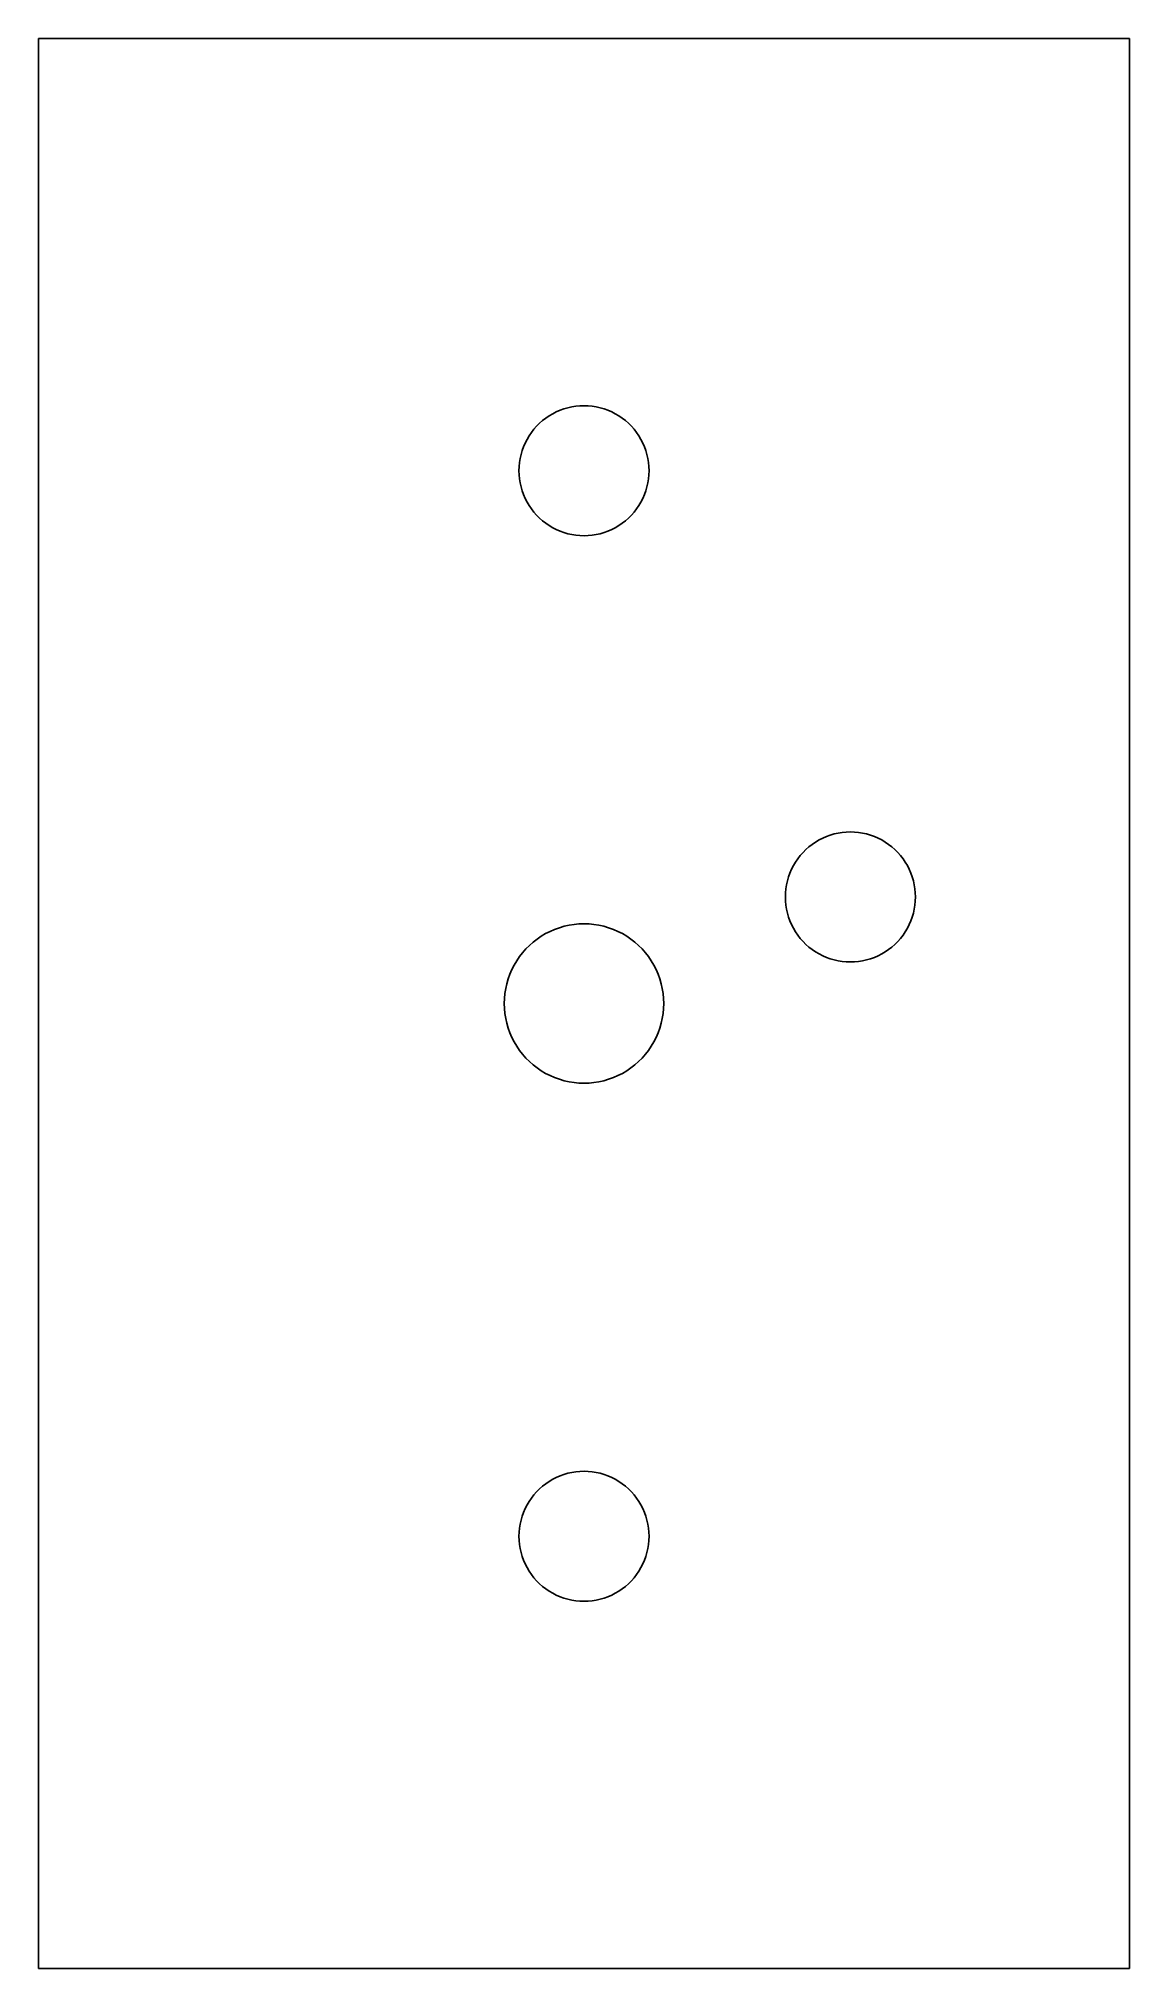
# Model space of a CAD drawing. Header units: metres. Extents: x -13 to 13, y -23 to 23.
import ezdxf

# ---------------------------------------------------------------- set-up
doc = ezdxf.new("R2010")
doc.units = ezdxf.units.M

msp = doc.modelspace()

# ---------------------------------------------------------------- linework, layer by layer
for p, q in [((13, 23), (-13, 23)), ((-13, 23), (-13, -23)), ((13, -23), (13, 23)), ((-1.1299, 13.761), (-1.06104, 13.8299)), ((-1.06104, 13.8299), (-0.988007, 13.8943)), ((-0.988007, 13.8943), (-0.911057, 13.954)), ((-0.911057, 13.954), (-0.830521, 14.0087)), ((-0.830521, 14.0087), (-0.746704, 14.0583)), ((-0.746704, 14.0583), (-0.659958, 14.1025)), ((-0.659958, 14.1025), (-0.570587, 14.1411)), ((-0.570587, 14.1411), (-0.478973, 14.1741)), ((-0.478973, 14.1741), (-0.385468, 14.2013)), ((-0.385468, 14.2013), (-0.290436, 14.2225)), ((-0.290436, 14.2225), (-0.19426, 14.2378)), ((-0.19426, 14.2378), (-0.097321, 14.2469)), ((-0.097321, 14.2469), (0, 14.25)), ((0, 14.25), (0.097321, 14.2469)), ((0.097321, 14.2469), (0.19426, 14.2378)), ((0.19426, 14.2378), (0.290436, 14.2225)), ((0.290436, 14.2225), (0.385468, 14.2013)), ((0.385468, 14.2013), (0.478973, 14.1741)), ((0.478973, 14.1741), (0.570587, 14.1411)), ((0.570587, 14.1411), (0.659958, 14.1025)), ((0.659958, 14.1025), (0.746704, 14.0583)), ((0.746704, 14.0583), (0.830521, 14.0087)), ((0.830521, 14.0087), (0.911057, 13.954)), ((0.911057, 13.954), (0.988007, 13.8943)), ((0.988007, 13.8943), (1.06104, 13.8299)), ((1.06104, 13.8299), (1.1299, 13.761)), ((-1.44115, 13.2706), (-1.40248, 13.36)), ((-1.40248, 13.36), (-1.35826, 13.4467)), ((-1.35826, 13.4467), (-1.3087, 13.5305)), ((-1.3087, 13.5305), (-1.25397, 13.6111)), ((-1.25397, 13.6111), (-1.19429, 13.688)), ((-1.19429, 13.688), (-1.1299, 13.761)), ((1.1299, 13.761), (1.19429, 13.688)), ((1.19429, 13.688), (1.25397, 13.6111)), ((1.25397, 13.6111), (1.3087, 13.5305)), ((1.3087, 13.5305), (1.35826, 13.4467)), ((1.35826, 13.4467), (1.40248, 13.36)), ((1.40248, 13.36), (1.44115, 13.2706)), ((-1.54694, 12.7973), (-1.53777, 12.8943)), ((-1.53777, 12.8943), (-1.52254, 12.9904)), ((-1.52254, 12.9904), (-1.5013, 13.0855)), ((-1.5013, 13.0855), (-1.47414, 13.179)), ((-1.47414, 13.179), (-1.44115, 13.2706)), ((1.44115, 13.2706), (1.47414, 13.179)), ((1.47414, 13.179), (1.5013, 13.0855)), ((1.5013, 13.0855), (1.52254, 12.9904)), ((1.52254, 12.9904), (1.53777, 12.8943)), ((1.53777, 12.8943), (1.54694, 12.7973)), ((-1.54999, 12.7), (-1.54694, 12.7973)), ((-1.54694, 12.6027), (-1.54999, 12.7)), ((-1.53777, 12.5057), (-1.54694, 12.6027)), ((-1.52254, 12.4095), (-1.53777, 12.5057)), ((1.53777, 12.5057), (1.52254, 12.4095)), ((1.54694, 12.6027), (1.53777, 12.5057)), ((1.54694, 12.7973), (1.54999, 12.7)), ((1.54999, 12.7), (1.54694, 12.6027)), ((-1.5013, 12.3145), (-1.52254, 12.4095)), ((-1.47414, 12.221), (-1.5013, 12.3145)), ((-1.44115, 12.1294), (-1.47414, 12.221)), ((-1.40248, 12.04), (-1.44115, 12.1294)), ((-1.35826, 11.9533), (-1.40248, 12.04)), ((1.40248, 12.04), (1.35826, 11.9533)), ((1.44115, 12.1294), (1.40248, 12.04)), ((1.47414, 12.221), (1.44115, 12.1294)), ((1.5013, 12.3145), (1.47414, 12.221)), ((1.52254, 12.4095), (1.5013, 12.3145)), ((-1.3087, 11.8695), (-1.35826, 11.9533)), ((-1.25397, 11.7889), (-1.3087, 11.8695)), ((-1.19429, 11.712), (-1.25397, 11.7889)), ((-1.1299, 11.6389), (-1.19429, 11.712)), ((-1.06104, 11.5701), (-1.1299, 11.6389)), ((-0.988007, 11.5057), (-1.06104, 11.5701)), ((-0.911057, 11.446), (-0.988007, 11.5057)), ((0.988007, 11.5057), (0.911057, 11.446)), ((1.06104, 11.5701), (0.988007, 11.5057)), ((1.1299, 11.6389), (1.06104, 11.5701)), ((1.19429, 11.712), (1.1299, 11.6389)), ((1.25397, 11.7889), (1.19429, 11.712)), ((1.3087, 11.8695), (1.25397, 11.7889)), ((1.35826, 11.9533), (1.3087, 11.8695)), ((-0.830521, 11.3913), (-0.911057, 11.446)), ((-0.746704, 11.3417), (-0.830521, 11.3913)), ((-0.659958, 11.2975), (-0.746704, 11.3417)), ((-0.570587, 11.2588), (-0.659958, 11.2975)), ((-0.478973, 11.2259), (-0.570587, 11.2588)), ((-0.385468, 11.1987), (-0.478973, 11.2259)), ((-0.290436, 11.1774), (-0.385468, 11.1987)), ((-0.19426, 11.1622), (-0.290436, 11.1774)), ((-0.097321, 11.153), (-0.19426, 11.1622)), ((0, 11.15), (-0.097321, 11.153)), ((0.097321, 11.153), (0, 11.15)), ((0.19426, 11.1622), (0.097321, 11.153)), ((0.290436, 11.1774), (0.19426, 11.1622)), ((0.385468, 11.1987), (0.290436, 11.1774)), ((0.478973, 11.2259), (0.385468, 11.1987)), ((0.570587, 11.2588), (0.478973, 11.2259)), ((0.659958, 11.2975), (0.570587, 11.2588)), ((0.746704, 11.3417), (0.659958, 11.2975)), ((0.830521, 11.3913), (0.746704, 11.3417)), ((0.911057, 11.446), (0.830521, 11.3913)), ((5.28894, 3.66989), (5.36198, 3.73428)), ((5.36198, 3.73428), (5.43892, 3.79398)), ((5.43892, 3.79398), (5.51945, 3.84869)), ((5.51945, 3.84869), (5.60327, 3.89827)), ((5.60327, 3.89827), (5.69003, 3.94247)), ((5.69003, 3.94247), (5.7794, 3.98114)), ((5.7794, 3.98114), (5.87102, 4.01413)), ((5.87102, 4.01413), (5.96452, 4.04129)), ((5.96452, 4.04129), (6.05956, 4.06253)), ((6.05956, 4.06253), (6.15573, 4.07777)), ((6.15573, 4.07777), (6.25267, 4.08693)), ((6.25267, 4.08693), (6.34999, 4.09)), ((6.34999, 4.09), (6.44731, 4.08693)), ((6.44731, 4.08693), (6.54427, 4.07777)), ((6.54427, 4.07777), (6.64043, 4.06253)), ((6.64043, 4.06253), (6.73546, 4.04129)), ((6.73546, 4.04129), (6.82896, 4.01413)), ((6.82896, 4.01413), (6.92058, 3.98114)), ((6.92058, 3.98114), (7.00995, 3.94247)), ((7.00995, 3.94247), (7.09671, 3.89827)), ((7.09671, 3.89827), (7.18053, 3.84869)), ((7.18053, 3.84869), (7.26106, 3.79398)), ((7.26106, 3.79398), (7.338, 3.73428)), ((7.338, 3.73428), (7.41104, 3.66989)), ((4.94751, 3.19995), (4.99171, 3.28671)), ((4.99171, 3.28671), (5.04129, 3.37053)), ((5.04129, 3.37053), (5.09602, 3.45107)), ((5.09602, 3.45107), (5.1557, 3.528)), ((5.1557, 3.528), (5.22009, 3.60104)), ((5.22009, 3.60104), (5.28894, 3.66989)), ((7.41104, 3.66989), (7.47989, 3.60104)), ((7.47989, 3.60104), (7.54428, 3.528)), ((7.54428, 3.528), (7.60397, 3.45107)), ((7.60397, 3.45107), (7.65871, 3.37053)), ((7.65871, 3.37053), (7.70827, 3.28671)), ((7.70827, 3.28671), (7.75247, 3.19995)), ((4.81221, 2.73425), (4.82745, 2.83043)), ((4.82745, 2.83043), (4.84869, 2.92546)), ((4.84869, 2.92546), (4.87585, 3.01897)), ((4.87585, 3.01897), (4.90884, 3.11058)), ((4.90884, 3.11058), (4.94751, 3.19995)), ((7.75247, 3.19995), (7.79115, 3.11058)), ((7.79115, 3.11058), (7.82413, 3.01897)), ((7.82413, 3.01897), (7.8513, 2.92546)), ((7.8513, 2.92546), (7.87254, 2.83043)), ((7.87254, 2.83043), (7.88777, 2.73425)), ((4.79999, 2.53999), (4.80305, 2.63731)), ((4.80305, 2.44267), (4.79999, 2.53999)), ((4.80305, 2.63731), (4.81221, 2.73425)), ((4.81221, 2.34572), (4.80305, 2.44267)), ((4.82745, 2.24956), (4.81221, 2.34572)), ((7.88777, 2.34572), (7.87254, 2.24956)), ((7.88777, 2.73425), (7.89693, 2.63731)), ((7.89693, 2.44267), (7.88777, 2.34572)), ((7.89693, 2.63731), (7.89999, 2.53999)), ((7.89999, 2.53999), (7.89693, 2.44267)), ((-0.587128, 1.80701), (-0.472504, 1.8403)), ((-0.472504, 1.8403), (-0.356018, 1.86633)), ((-0.356018, 1.86633), (-0.238129, 1.88501)), ((-0.238129, 1.88501), (-0.119293, 1.89624)), ((-0.119293, 1.89624), (0, 1.89999)), ((0, 1.89999), (0.119293, 1.89624)), ((0.119293, 1.89624), (0.238129, 1.88501)), ((0.238129, 1.88501), (0.356018, 1.86633)), ((0.356018, 1.86633), (0.472504, 1.8403)), ((0.472504, 1.8403), (0.587128, 1.80701)), ((4.84869, 2.15453), (4.82745, 2.24956)), ((4.87585, 2.06102), (4.84869, 2.15453)), ((4.90884, 1.96941), (4.87585, 2.06102)), ((4.94751, 1.88004), (4.90884, 1.96941)), ((4.99171, 1.79327), (4.94751, 1.88004)), ((7.75247, 1.88004), (7.70827, 1.79327)), ((7.79115, 1.96941), (7.75247, 1.88004)), ((7.82413, 2.06102), (7.79115, 1.96941)), ((7.8513, 2.15453), (7.82413, 2.06102)), ((7.87254, 2.24956), (7.8513, 2.15453)), ((-1.38504, 1.30063), (-1.30063, 1.38504)), ((-1.30063, 1.38504), (-1.21111, 1.46397)), ((-1.21111, 1.46397), (-1.11679, 1.53712)), ((-1.11679, 1.53712), (-1.01807, 1.60422)), ((-1.01807, 1.60422), (-0.915329, 1.66498)), ((-0.915329, 1.66498), (-0.808975, 1.71916)), ((-0.808975, 1.71916), (-0.699432, 1.76657)), ((-0.699432, 1.76657), (-0.587128, 1.80701)), ((0.587128, 1.80701), (0.699432, 1.76657)), ((0.699432, 1.76657), (0.808975, 1.71916)), ((0.808975, 1.71916), (0.915329, 1.66498)), ((0.915329, 1.66498), (1.01807, 1.60422)), ((1.01807, 1.60422), (1.11679, 1.53712)), ((1.11679, 1.53712), (1.21111, 1.46397)), ((1.21111, 1.46397), (1.30063, 1.38504)), ((1.30063, 1.38504), (1.38504, 1.30063)), ((5.04129, 1.70946), (4.99171, 1.79327)), ((5.09602, 1.62892), (5.04129, 1.70946)), ((5.1557, 1.55199), (5.09602, 1.62892)), ((5.22009, 1.47894), (5.1557, 1.55199)), ((5.28894, 1.4101), (5.22009, 1.47894)), ((5.36198, 1.3457), (5.28894, 1.4101)), ((7.41104, 1.4101), (7.338, 1.3457)), ((7.47989, 1.47894), (7.41104, 1.4101)), ((7.54428, 1.55199), (7.47989, 1.47894)), ((7.60397, 1.62892), (7.54428, 1.55199)), ((7.65871, 1.70946), (7.60397, 1.62892)), ((7.70827, 1.79327), (7.65871, 1.70946)), ((-1.66498, 0.915329), (-1.60422, 1.01807)), ((-1.60422, 1.01807), (-1.53712, 1.11679)), ((-1.53712, 1.11679), (-1.46397, 1.21111)), ((-1.46397, 1.21111), (-1.38504, 1.30063)), ((1.38504, 1.30063), (1.46397, 1.21111)), ((1.46397, 1.21111), (1.53712, 1.11679)), ((1.53712, 1.11679), (1.60422, 1.01807)), ((1.60422, 1.01807), (1.66498, 0.915329)), ((5.43892, 1.28601), (5.36198, 1.3457)), ((5.51945, 1.23128), (5.43892, 1.28601)), ((5.60327, 1.18172), (5.51945, 1.23128)), ((5.69003, 1.13751), (5.60327, 1.18172)), ((5.7794, 1.09885), (5.69003, 1.13751)), ((5.87102, 1.06586), (5.7794, 1.09885)), ((5.96452, 1.03868), (5.87102, 1.06586)), ((6.05956, 1.01744), (5.96452, 1.03868)), ((6.15573, 1.00221), (6.05956, 1.01744)), ((6.25267, 0.993057), (6.15573, 1.00221)), ((6.34999, 0.98999), (6.25267, 0.993057)), ((6.44731, 0.993057), (6.34999, 0.98999)), ((6.54427, 1.00221), (6.44731, 0.993057)), ((6.64043, 1.01744), (6.54427, 1.00221)), ((6.73546, 1.03868), (6.64043, 1.01744)), ((6.82896, 1.06586), (6.73546, 1.03868)), ((6.92058, 1.09885), (6.82896, 1.06586)), ((7.00995, 1.13751), (6.92058, 1.09885)), ((7.09671, 1.18172), (7.00995, 1.13751)), ((7.18053, 1.23128), (7.09671, 1.18172)), ((7.26106, 1.28601), (7.18053, 1.23128)), ((7.338, 1.3457), (7.26106, 1.28601)), ((-1.86633, 0.356018), (-1.8403, 0.472504)), ((-1.8403, 0.472504), (-1.80701, 0.587128)), ((-1.80701, 0.587128), (-1.76657, 0.699432)), ((-1.76657, 0.699432), (-1.71916, 0.808975)), ((-1.71916, 0.808975), (-1.66498, 0.915329)), ((1.66498, 0.915329), (1.71916, 0.808975)), ((1.71916, 0.808975), (1.76657, 0.699432)), ((1.76657, 0.699432), (1.80701, 0.587128)), ((1.80701, 0.587128), (1.8403, 0.472504)), ((1.8403, 0.472504), (1.86633, 0.356018)), ((-1.89999, 0), (-1.89624, 0.119293)), ((-1.89624, -0.119293), (-1.89999, 0)), ((-1.89624, 0.119293), (-1.88501, 0.238129)), ((-1.88501, 0.238129), (-1.86633, 0.356018)), ((1.86633, 0.356018), (1.88501, 0.238129)), ((1.88501, 0.238129), (1.89624, 0.119293)), ((1.89624, 0.119293), (1.89999, 0)), ((1.89999, 0), (1.89624, -0.119293)), ((-1.88501, -0.238129), (-1.89624, -0.119293)), ((-1.86633, -0.356018), (-1.88501, -0.238129)), ((-1.8403, -0.472504), (-1.86633, -0.356018)), ((1.86633, -0.356018), (1.8403, -0.472504)), ((1.88501, -0.238129), (1.86633, -0.356018)), ((1.89624, -0.119293), (1.88501, -0.238129)), ((-1.80701, -0.587128), (-1.8403, -0.472504)), ((-1.76657, -0.699432), (-1.80701, -0.587128)), ((-1.71916, -0.808975), (-1.76657, -0.699432)), ((-1.66498, -0.915329), (-1.71916, -0.808975)), ((-1.60422, -1.01807), (-1.66498, -0.915329)), ((1.66498, -0.915329), (1.60422, -1.01807)), ((1.71916, -0.808975), (1.66498, -0.915329)), ((1.76657, -0.699432), (1.71916, -0.808975)), ((1.80701, -0.587128), (1.76657, -0.699432)), ((1.8403, -0.472504), (1.80701, -0.587128)), ((-1.53712, -1.11679), (-1.60422, -1.01807)), ((-1.46397, -1.21111), (-1.53712, -1.11679)), ((-1.38504, -1.30063), (-1.46397, -1.21111)), ((-1.30063, -1.38504), (-1.38504, -1.30063)), ((1.38504, -1.30063), (1.30063, -1.38504)), ((1.46397, -1.21111), (1.38504, -1.30063)), ((1.53712, -1.11679), (1.46397, -1.21111)), ((1.60422, -1.01807), (1.53712, -1.11679)), ((-1.21111, -1.46397), (-1.30063, -1.38504)), ((-1.11679, -1.53712), (-1.21111, -1.46397)), ((-1.01807, -1.60422), (-1.11679, -1.53712)), ((-0.915329, -1.66498), (-1.01807, -1.60422)), ((-0.808975, -1.71916), (-0.915329, -1.66498)), ((-0.699432, -1.76657), (-0.808975, -1.71916)), ((-0.587128, -1.80701), (-0.699432, -1.76657)), ((-0.472504, -1.8403), (-0.587128, -1.80701)), ((0.587128, -1.80701), (0.472504, -1.8403)), ((0.699432, -1.76657), (0.587128, -1.80701)), ((0.808975, -1.71916), (0.699432, -1.76657)), ((0.915329, -1.66498), (0.808975, -1.71916)), ((1.01807, -1.60422), (0.915329, -1.66498)), ((1.11679, -1.53712), (1.01807, -1.60422)), ((1.21111, -1.46397), (1.11679, -1.53712)), ((1.30063, -1.38504), (1.21111, -1.46397)), ((-0.356018, -1.86633), (-0.472504, -1.8403)), ((-0.238129, -1.88501), (-0.356018, -1.86633)), ((-0.119293, -1.89624), (-0.238129, -1.88501)), ((0, -1.89999), (-0.119293, -1.89624)), ((0.119293, -1.89624), (0, -1.89999)), ((0.238129, -1.88501), (0.119293, -1.89624)), ((0.356018, -1.86633), (0.238129, -1.88501)), ((0.472504, -1.8403), (0.356018, -1.86633)), ((-0.988007, -11.5057), (-0.911057, -11.446)), ((-0.911057, -11.446), (-0.830521, -11.3913)), ((-0.830521, -11.3913), (-0.746704, -11.3417)), ((-0.746704, -11.3417), (-0.659958, -11.2975)), ((-0.659958, -11.2975), (-0.570587, -11.2588)), ((-0.570587, -11.2588), (-0.478973, -11.2259)), ((-0.478973, -11.2259), (-0.385468, -11.1987)), ((-0.385468, -11.1987), (-0.290436, -11.1774)), ((-0.290436, -11.1774), (-0.19426, -11.1622)), ((-0.19426, -11.1622), (-0.097321, -11.153)), ((-0.097321, -11.153), (0, -11.15)), ((0, -11.15), (0.097321, -11.153)), ((0.097321, -11.153), (0.19426, -11.1622)), ((0.19426, -11.1622), (0.290436, -11.1774)), ((0.290436, -11.1774), (0.385468, -11.1987)), ((0.385468, -11.1987), (0.478973, -11.2259)), ((0.478973, -11.2259), (0.570587, -11.2588)), ((0.570587, -11.2588), (0.659958, -11.2975)), ((0.659958, -11.2975), (0.746704, -11.3417)), ((0.746704, -11.3417), (0.830521, -11.3913)), ((0.830521, -11.3913), (0.911057, -11.446)), ((0.911057, -11.446), (0.988007, -11.5057)), ((-1.40248, -12.04), (-1.35826, -11.9533)), ((-1.35826, -11.9533), (-1.3087, -11.8695)), ((-1.3087, -11.8695), (-1.25397, -11.7889)), ((-1.25397, -11.7889), (-1.19429, -11.712)), ((-1.19429, -11.712), (-1.1299, -11.6389)), ((-1.1299, -11.6389), (-1.06104, -11.5701)), ((-1.06104, -11.5701), (-0.988007, -11.5057)), ((0.988007, -11.5057), (1.06104, -11.5701)), ((1.06104, -11.5701), (1.1299, -11.6389)), ((1.1299, -11.6389), (1.19429, -11.712)), ((1.19429, -11.712), (1.25397, -11.7889)), ((1.25397, -11.7889), (1.3087, -11.8695)), ((1.3087, -11.8695), (1.35826, -11.9533)), ((1.35826, -11.9533), (1.40248, -12.04)), ((-1.53777, -12.5057), (-1.52254, -12.4095)), ((-1.52254, -12.4095), (-1.5013, -12.3145)), ((-1.5013, -12.3145), (-1.47414, -12.221)), ((-1.47414, -12.221), (-1.44115, -12.1294)), ((-1.44115, -12.1294), (-1.40248, -12.04)), ((1.40248, -12.04), (1.44115, -12.1294)), ((1.44115, -12.1294), (1.47414, -12.221)), ((1.47414, -12.221), (1.5013, -12.3145)), ((1.5013, -12.3145), (1.52254, -12.4095)), ((1.52254, -12.4095), (1.53777, -12.5057)), ((-1.54999, -12.7), (-1.54694, -12.6027)), ((-1.54694, -12.7973), (-1.54999, -12.7)), ((-1.54694, -12.6027), (-1.53777, -12.5057)), ((-1.53777, -12.8943), (-1.54694, -12.7973)), ((1.53777, -12.5057), (1.54694, -12.6027)), ((1.54694, -12.7973), (1.53777, -12.8943)), ((1.54694, -12.6027), (1.54999, -12.7)), ((1.54999, -12.7), (1.54694, -12.7973)), ((-1.52254, -12.9904), (-1.53777, -12.8943)), ((-1.5013, -13.0855), (-1.52254, -12.9904)), ((-1.47414, -13.179), (-1.5013, -13.0855)), ((-1.44115, -13.2706), (-1.47414, -13.179)), ((-1.40248, -13.36), (-1.44115, -13.2706)), ((1.44115, -13.2706), (1.40248, -13.36)), ((1.47414, -13.179), (1.44115, -13.2706)), ((1.5013, -13.0855), (1.47414, -13.179)), ((1.52254, -12.9904), (1.5013, -13.0855)), ((1.53777, -12.8943), (1.52254, -12.9904)), ((-1.35826, -13.4467), (-1.40248, -13.36)), ((-1.3087, -13.5305), (-1.35826, -13.4467)), ((-1.25397, -13.6111), (-1.3087, -13.5305)), ((-1.19429, -13.688), (-1.25397, -13.6111)), ((-1.1299, -13.761), (-1.19429, -13.688)), ((-1.06104, -13.8299), (-1.1299, -13.761)), ((1.1299, -13.761), (1.06104, -13.8299)), ((1.19429, -13.688), (1.1299, -13.761)), ((1.25397, -13.6111), (1.19429, -13.688)), ((1.3087, -13.5305), (1.25397, -13.6111)), ((1.35826, -13.4467), (1.3087, -13.5305)), ((1.40248, -13.36), (1.35826, -13.4467)), ((-0.988007, -13.8943), (-1.06104, -13.8299)), ((-0.911057, -13.954), (-0.988007, -13.8943)), ((-0.830521, -14.0087), (-0.911057, -13.954)), ((-0.746704, -14.0583), (-0.830521, -14.0087)), ((-0.659958, -14.1025), (-0.746704, -14.0583)), ((-0.570587, -14.1411), (-0.659958, -14.1025)), ((-0.478973, -14.1741), (-0.570587, -14.1411)), ((-0.385468, -14.2013), (-0.478973, -14.1741)), ((-0.290436, -14.2225), (-0.385468, -14.2013)), ((-0.19426, -14.2378), (-0.290436, -14.2225)), ((-0.097321, -14.2469), (-0.19426, -14.2378)), ((0, -14.25), (-0.097321, -14.2469)), ((0.097321, -14.2469), (0, -14.25)), ((0.19426, -14.2378), (0.097321, -14.2469)), ((0.290436, -14.2225), (0.19426, -14.2378)), ((0.385468, -14.2013), (0.290436, -14.2225)), ((0.478973, -14.1741), (0.385468, -14.2013)), ((0.570587, -14.1411), (0.478973, -14.1741)), ((0.659958, -14.1025), (0.570587, -14.1411)), ((0.746704, -14.0583), (0.659958, -14.1025)), ((0.830521, -14.0087), (0.746704, -14.0583)), ((0.911057, -13.954), (0.830521, -14.0087)), ((0.988007, -13.8943), (0.911057, -13.954)), ((1.06104, -13.8299), (0.988007, -13.8943)), ((-13, -23), (13, -23))]:
    msp.add_line(p, q)

doc.saveas('drawing.dxf')
